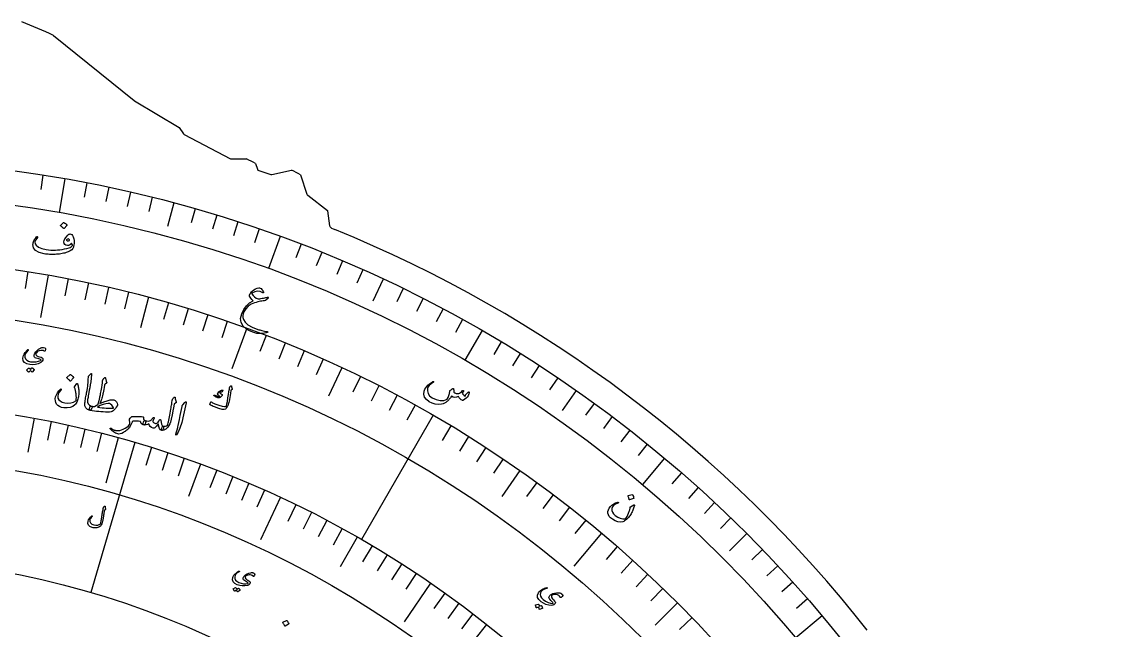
# Model space of a CAD drawing. Header units: millimetres. Extents: x -92 to 93, y -93 to 102.
# Drawn here: x 12.7 to 90.7, y 57.3 to 100.4 of the extents above; entities that cross this region are included whole.
import ezdxf

# ---------------------------------------------------------------- set-up
doc = ezdxf.new("R2010")
doc.units = ezdxf.units.MM
for name, color, linetype in [('CUT_OUTER', 1, 'Continuous'), ('ENGRAVE', 7, 'Continuous'), ('ENGRAVE_FINE', 8, 'Continuous'), ('TEXT', 5, 'Continuous')]:
    doc.layers.add(name, color=color, linetype=linetype)

msp = doc.modelspace()

# ---------------------------------------------------------------- linework, layer by layer
at = {"layer": 'CUT_OUTER'}
for points in [[(14.9202, 99.4327), (14.9229, 99.4307), (20.6472, 94.819), (20.6641, 94.8072), (23.8381, 92.9032), (23.8408, 92.9013), (23.8428, 92.8987), (24.1379, 92.4552)], [(24.1932, 92.4054), (27.4722, 90.6884)], [(27.5418, 90.6713), (28.616, 90.6713), (28.6195, 90.6711)], [(29.2567, 90.352), (29.258, 90.3487), (29.3922, 89.946)], [(29.487, 89.8511), (30.3329, 89.5689)], [(30.413, 89.5648), (31.8025, 89.8741), (31.8061, 89.8747)], [(32.4424, 89.5556), (32.4437, 89.5522), (32.9064, 88.1651)], [(32.9566, 88.0941), (34.3517, 87.0096), (34.3543, 87.0073), (34.355, 87.0038), (34.5065, 85.9414)], [(34.5491, 85.8564), (34.6351, 85.7705), (34.8732, 85.6744)]]:
    msp.add_lwpolyline(points, dxfattribs=at)
for centre, radius, start, end in [((3.6892, 76.2999), 25.715, 64.103453, 69.511296), ((24.2628, 92.5383), 0.15, 213.638888, 242.36172), ((27.5418, 90.8213), 0.15, 242.36172, 270), ((25.5221, 83.69), 7.6373, 60.726194, 66.07446), ((29.5345, 89.9934), 0.15, 198.434949, 251.548429), ((28.8773, 83.2401), 7.2523, 60.555445, 66.18118), ((30.3804, 89.7112), 0.15, 251.548429, 282.548376), ((33.0487, 88.2125), 0.15, 198.446038, 232.137814), ((34.655, 85.9626), 0.15, 188.116799, 225.055465), ((0.0021, 0.0038), 92.4957, 38.246597, 67.851907)]:
    msp.add_arc(centre, radius, start, end, dxfattribs=at)
at = {"layer": 'ENGRAVE'}
for points in [[(15.7412, 89.2728), (15.3196, 86.8816)], [(23.4619, 87.5612), (23.0131, 85.8859)], [(31.0041, 85.1831), (30.1737, 82.9014)], [(14.5365, 82.4407), (14.0065, 79.4346)], [(38.3103, 82.1568), (37.5774, 80.5849)], [(21.6664, 80.8601), (21.087, 78.6978)], [(28.6314, 78.664), (27.5873, 75.7956)], [(45.325, 78.5052), (44.1109, 76.4024)], [(35.3784, 75.8693), (34.4324, 73.8405)], [(51.9947, 74.2561), (50.9999, 72.8354)], [(13.5567, 72.2771), (13.1065, 69.877)], [(41.8563, 72.4972), (36.7688, 63.6853)], [(20.6999, 70.564), (17.5754, 59.9128)], [(19.5214, 70.8991), (18.6374, 67.6886)], [(58.2687, 69.4419), (56.7079, 67.5819)], [(25.3551, 69.0281), (24.5131, 66.7359)], [(48.0155, 68.5733), (46.7316, 66.7396)], [(31.0182, 66.6756), (29.6136, 63.6563)], [(53.8094, 64.1275), (51.8472, 61.7891)], [(64.0992, 64.0992), (62.8728, 62.8728)], [(36.4719, 63.8558), (35.2608, 61.7353)], [(41.6785, 60.586), (39.7912, 57.8425)], [(59.1937, 59.1937), (57.6108, 57.6108)], [(69.4419, 58.2687), (67.5819, 56.7079)]]:
    msp.add_lwpolyline(points, dxfattribs=at)
for radius in [90.65, 90.65, 88.2219, 83.7125, 83.7125, 80.1513, 73.5375, 73.5375, 69.6525, 62.4375, 62.4375]:
    msp.add_circle((0, 0), radius, dxfattribs=at)
at = {"layer": 'ENGRAVE_FINE'}
for points in [[(14.1808, 89.5339), (14.018, 88.5061)], [(17.2968, 88.9845), (17.0983, 87.963)], [(18.8472, 88.6691), (18.6308, 87.6512)], [(20.3918, 88.3266), (20.1577, 87.3127)], [(21.9302, 87.9573), (21.6785, 86.9476)], [(24.9865, 87.1384), (24.6997, 86.1381)], [(26.5035, 86.689), (26.1992, 85.6939)], [(28.0124, 86.2133), (27.6908, 85.2236)], [(29.5128, 85.7113), (29.174, 84.7273)], [(32.4861, 84.6291), (32.1131, 83.6576)], [(33.9581, 84.0492), (33.5683, 83.0844)], [(35.4198, 83.4438), (35.0132, 82.4859)], [(13.0955, 82.6819), (12.9045, 81.4759)], [(36.8707, 82.8129), (36.4474, 81.8622)], [(15.9731, 82.1745), (15.7401, 80.9759)], [(17.4048, 81.8832), (17.1509, 80.6889)], [(18.8312, 81.567), (18.5565, 80.3772)], [(20.2519, 81.2259), (19.9565, 80.0411)], [(39.7383, 81.4757), (39.2822, 80.5404)], [(23.0743, 80.4696), (22.7377, 79.2959)], [(41.1542, 80.7697), (40.6818, 79.8425)], [(24.4752, 80.0547), (24.1182, 78.887)], [(25.8686, 79.6153), (25.4913, 78.4541)], [(42.5576, 80.0392), (42.0691, 79.1204)], [(27.2541, 79.1517), (26.8566, 77.9972)], [(43.948, 79.2843), (43.4435, 78.3741)], [(29.9999, 78.1524), (29.5623, 77.0124)], [(31.3593, 77.6169), (30.9019, 76.4848)], [(46.6882, 77.7022), (46.1522, 76.8102)], [(32.7091, 77.0578), (32.232, 75.9338)], [(34.0489, 76.4752), (33.5523, 75.3597)], [(48.0372, 76.8756), (47.4857, 75.9931)], [(49.3715, 76.0255), (48.8048, 75.1527)], [(36.6971, 75.2403), (36.1619, 74.1429)], [(50.6908, 75.1523), (50.1089, 74.2895)], [(38.0047, 74.5884), (37.4504, 73.5005)], [(39.3006, 73.9138), (38.7274, 72.8357)], [(53.2827, 73.3374), (52.6711, 72.4955)], [(40.5846, 73.2166), (39.9927, 72.1487)], [(14.7582, 72.0414), (14.4909, 70.7365)], [(15.9557, 71.7856), (15.6667, 70.4854)], [(43.1151, 71.7556), (42.4863, 70.709)], [(54.5545, 72.3963), (53.9283, 71.5652)], [(17.149, 71.51), (16.8384, 70.2147)], [(18.3377, 71.2144), (18.0055, 69.9245)], [(44.3609, 70.9922), (43.7138, 69.9568)], [(55.8097, 71.4332), (55.169, 70.6132)], [(21.8728, 70.2093), (21.4766, 68.9376)], [(45.5931, 70.2072), (44.9281, 69.1832)], [(57.0479, 70.4483), (56.393, 69.6396)], [(23.0399, 69.835), (22.6226, 68.5701)], [(24.2007, 69.4413), (23.7624, 68.1835)], [(46.8114, 69.4008), (46.1287, 68.3886)], [(26.5026, 68.5957), (26.0226, 67.3532)], [(27.643, 68.1442), (27.1423, 66.9099)], [(59.4718, 68.4144), (58.789, 67.6291)], [(28.7759, 67.6736), (28.2547, 66.4478)], [(29.9011, 67.184), (29.3595, 65.9671)], [(49.205, 67.7248), (48.4873, 66.737)], [(60.6567, 67.3661), (59.9604, 66.5927)], [(50.3794, 66.8558), (49.6446, 65.8806)], [(61.8232, 66.2972), (61.1134, 65.5361)], [(32.1269, 66.1485), (31.545, 64.9503)], [(33.227, 65.6028), (32.6251, 64.4146)], [(51.5386, 65.9664), (50.7868, 65.0042)], [(34.318, 65.0387), (33.6964, 63.8607)], [(52.682, 65.0568), (51.9136, 64.1079)], [(62.9708, 65.2082), (62.2479, 64.4596)], [(35.3998, 64.4563), (34.7586, 63.2888)], [(37.5342, 63.2372), (36.8543, 62.0918)], [(54.9203, 63.1786), (54.1193, 62.2571)], [(38.5863, 62.6008), (37.8874, 61.4669)], [(65.2082, 62.9708), (64.4596, 62.2479)], [(39.6279, 61.9467), (38.9101, 60.8246)], [(56.0146, 62.2105), (55.1976, 61.3031)], [(66.2972, 61.8232), (65.5361, 61.1134)], [(40.6587, 61.275), (39.9223, 60.1652)], [(57.0918, 61.2234), (56.2591, 60.3305)], [(58.1516, 60.2177), (57.3034, 59.3394)], [(67.3661, 60.6567), (66.5927, 59.9604)], [(42.6869, 59.8798), (41.9137, 58.7952)], [(68.4144, 59.4718), (67.6291, 58.789)], [(43.6837, 59.1566), (42.8925, 58.085)], [(44.6686, 58.4165), (43.8595, 57.3584)], [(60.2177, 58.1516), (59.3394, 57.3034)], [(45.6412, 57.6597), (44.8145, 56.6153)]]:
    msp.add_lwpolyline(points, dxfattribs=at)
at = {"layer": 'TEXT'}
for points in [[(15.6348, 86.1647), (15.6397, 86.168), (15.6461, 86.1694), (15.6538, 86.1689), (15.6628, 86.1664), (15.7233, 86.1286), (15.779, 86.0857), (15.8297, 86.0377), (15.8756, 85.9847), (15.8796, 85.9771), (15.8807, 85.9701), (15.8789, 85.9637), (15.8741, 85.9578), (15.671, 85.7368), (15.6641, 85.732), (15.6563, 85.7319), (15.6477, 85.7366), (15.6382, 85.7462), (15.63, 85.7545), (15.617, 85.7671), (15.5991, 85.7839), (15.5764, 85.805), (15.5485, 85.8305), (15.5148, 85.8603), (15.4754, 85.8946), (15.4304, 85.9333), (15.4245, 85.9394), (15.4221, 85.945), (15.423, 85.9499), (15.4272, 85.9542)], [(16.096, 85.352), (16.1631, 85.3442), (16.2242, 85.3065), (16.2791, 85.2388), (16.3277, 85.1413), (16.3642, 85.0194), (16.3828, 84.8788), (16.3835, 84.7196), (16.3664, 84.5416), (16.356, 84.4779), (16.3403, 84.4199), (16.3193, 84.3676), (16.293, 84.3209), (16.2151, 84.2328), (16.1096, 84.1546), (15.9764, 84.0862), (15.8157, 84.0275), (15.7267, 84.0029), (15.6355, 83.9809), (15.5421, 83.9616), (15.4466, 83.945), (15.3487, 83.931), (15.2481, 83.9197), (15.145, 83.9111), (15.0392, 83.9052), (14.9335, 83.9017), (14.8305, 83.9003), (14.7303, 83.9011), (14.6328, 83.9041), (14.5379, 83.9094), (14.4454, 83.9175), (14.3552, 83.9282), (14.2674, 83.9416), (13.907, 84.0327), (13.6539, 84.173), (13.508, 84.3635), (13.4695, 84.6046), (13.4757, 84.6582), (13.4885, 84.7183), (13.5078, 84.7851), (13.5336, 84.8583), (13.5694, 84.9377), (13.6135, 85.0131), (13.666, 85.0846), (13.7268, 85.1523), (13.7355, 85.1598), (13.745, 85.1646), (13.7553, 85.1667), (13.7665, 85.1662), (13.7768, 85.163), (13.7846, 85.1573), (13.7899, 85.1491), (13.7926, 85.1383), (13.7929, 85.1268), (13.7908, 85.1166), (13.7864, 85.1075), (13.7796, 85.0998), (13.6619, 84.9389), (13.6081, 84.794), (13.6178, 84.6651), (13.6909, 84.5521), (13.8702, 84.4175), (14.1056, 84.3162), (14.3973, 84.2478), (14.7457, 84.2117), (14.9005, 84.207), (15.0569, 84.2093), (15.2149, 84.2186), (15.3745, 84.2351), (15.5356, 84.2586), (15.698, 84.2893), (15.8617, 84.3271), (16.0269, 84.3719), (16.1162, 84.4028), (16.1866, 84.441), (16.238, 84.4866), (16.2704, 84.5397), (16.2664, 84.5813), (16.2552, 84.6209), (16.2368, 84.6585), (16.2111, 84.694), (16.2077, 84.6962), (16.2027, 84.6948), (16.1962, 84.6899), (16.1882, 84.6814), (16.1263, 84.6145), (16.0623, 84.5676), (15.9962, 84.5406), (15.928, 84.5335), (15.8095, 84.554), (15.7249, 84.6055), (15.6741, 84.688), (15.6572, 84.8016), (15.6752, 84.8957), (15.7281, 85.0051), (15.8161, 85.1297), (15.9394, 85.2692), (15.9763, 85.3025), (16.0147, 85.3274), (16.0546, 85.3439), (16.096, 85.352)], [(16.045, 84.8821), (16.06, 84.8946), (16.0663, 84.9087), (16.0639, 84.9244), (16.0529, 84.9418), (16.0033, 84.9882), (15.9553, 85.0061), (15.9088, 84.9957), (15.8639, 84.957), (15.8565, 84.9439), (15.8532, 84.9318), (15.8539, 84.9206), (15.8586, 84.9103), (15.8994, 84.8725), (15.9441, 84.8552), (15.9926, 84.8584), (16.045, 84.8821)], [(29.487, 81.5381), (29.5416, 81.5335), (29.5955, 81.513), (29.6486, 81.4768), (29.7009, 81.4249), (29.726, 81.3943), (29.7484, 81.3644), (29.7682, 81.3352), (29.7853, 81.3068), (29.7998, 81.2794), (29.8118, 81.2531), (29.8213, 81.2279), (29.8283, 81.2038), (29.8308, 81.182), (29.8229, 81.172), (29.8045, 81.1739), (29.7757, 81.1876), (29.591, 81.2693), (29.4007, 81.2921), (29.205, 81.2561), (29.0043, 81.1612), (28.9967, 81.153), (28.9934, 81.1429), (28.9942, 81.1309), (28.9992, 81.1169), (29.0836, 80.9895), (29.1876, 80.8876), (29.3114, 80.8113), (29.455, 80.7604), (29.4826, 80.7561), (29.5203, 80.7562), (29.568, 80.7605), (29.6258, 80.7691), (29.7331, 80.7902), (29.8279, 80.8087), (29.9103, 80.8246), (29.9801, 80.8379), (30.0374, 80.8487), (30.0822, 80.857), (30.1144, 80.8629), (30.1341, 80.8662), (30.1598, 80.8649), (30.1698, 80.8538), (30.164, 80.833), (30.1425, 80.8024), (30.0754, 80.7263), (30.0211, 80.6712), (29.9796, 80.6371), (29.9509, 80.6242), (29.8748, 80.6175), (29.7933, 80.6073), (29.7062, 80.5934), (29.6137, 80.576), (29.5157, 80.5549), (29.4123, 80.5301), (29.3034, 80.5016), (29.1891, 80.4695), (28.949, 80.3735), (28.7432, 80.2333), (28.5717, 80.049), (28.4343, 79.8211), (28.3843, 79.6881), (28.3609, 79.5563), (28.3641, 79.4257), (28.3936, 79.2962), (28.5104, 79.0949), (28.7216, 78.9095), (29.0269, 78.7394), (29.4264, 78.5834), (29.4899, 78.564), (29.5588, 78.5444), (29.6331, 78.5244), (29.7127, 78.5042), (29.7976, 78.4839), (29.8875, 78.4637), (29.9826, 78.4437), (30.0829, 78.4239), (30.0998, 78.4195), (30.1114, 78.4139), (30.1178, 78.4072), (30.119, 78.3993), (30.0918, 78.3735), (30.0129, 78.3487), (29.8825, 78.3248), (29.7005, 78.3015), (29.5919, 78.292), (29.499, 78.2893), (29.4218, 78.2936), (29.3603, 78.3048), (29.1398, 78.3684), (28.9443, 78.4382), (28.7736, 78.5143), (28.6277, 78.5969), (28.3748, 78.8154), (28.2324, 79.069), (28.2008, 79.3586), (28.2806, 79.6842), (28.4332, 80.0017), (28.6184, 80.2637), (28.8364, 80.4699), (29.0875, 80.62), (28.9922, 80.7116), (28.9183, 80.7962), (28.8657, 80.874), (28.8347, 80.945), (28.8287, 80.9712), (28.8278, 80.998), (28.8319, 81.0251), (28.841, 81.0527), (28.8781, 81.1224), (28.9197, 81.1861), (28.9658, 81.2437), (29.0165, 81.2952), (29.1368, 81.3924), (29.2554, 81.4653), (29.3721, 81.5139), (29.487, 81.5381)], [(14.2608, 77.0418), (14.1919, 77.0798), (14.1102, 77.0958), (14.0157, 77.0899), (13.9085, 77.0619), (13.8379, 77.0294), (13.7762, 76.9864), (13.7237, 76.9331), (13.6801, 76.8694), (13.6745, 76.8561), (13.6716, 76.8417), (13.6715, 76.8263), (13.6741, 76.8098), (13.7014, 76.755), (13.7549, 76.7078), (13.8348, 76.6681), (13.941, 76.6357), (14.0459, 76.6047), (14.1198, 76.5696), (14.1627, 76.5306), (14.1745, 76.4877), (14.1614, 76.4048), (14.1316, 76.3344), (14.0853, 76.2764), (14.0226, 76.2307), (13.8348, 76.1464), (13.6419, 76.0938), (13.4438, 76.0729), (13.2403, 76.0836), (13.0252, 76.1365), (12.8735, 76.2304), (12.7849, 76.3659), (12.7596, 76.5431), (12.7719, 76.6359), (12.8019, 76.734), (12.8496, 76.8373), (12.9151, 76.9457), (12.9366, 76.9753), (12.9584, 77.0037), (12.9803, 77.0308), (13.0026, 77.0568), (13.0252, 77.0817), (13.0484, 77.1056), (13.0722, 77.1285), (13.0965, 77.1504), (13.1091, 77.1591), (13.1195, 77.1617), (13.1276, 77.1582), (13.1336, 77.1488), (13.136, 77.1379), (13.1353, 77.1275), (13.1314, 77.1177), (13.1244, 77.1084), (13.0058, 76.9741), (12.9278, 76.848), (12.8903, 76.7303), (12.8931, 76.6209), (12.9404, 76.4982), (13.024, 76.403), (13.1439, 76.3352), (13.3002, 76.2947), (13.5061, 76.2753), (13.6964, 76.2847), (13.8714, 76.323), (14.031, 76.3903), (14.041, 76.3967), (14.0457, 76.404), (14.0451, 76.4123), (14.0391, 76.4216), (14.0116, 76.4418), (13.9614, 76.4638), (13.8886, 76.4876), (13.7932, 76.513), (13.6967, 76.5429), (13.6255, 76.5792), (13.5795, 76.6221), (13.5588, 76.6716), (13.5548, 76.7261), (13.5608, 76.7815), (13.5768, 76.8377), (13.6029, 76.8947), (13.6743, 77.0033), (13.7636, 77.099), (13.8711, 77.1817), (13.9967, 77.2514), (14.0296, 77.2673), (14.0612, 77.2805), (14.0915, 77.2911), (14.1204, 77.2989), (14.1478, 77.3043), (14.1736, 77.3073), (14.1978, 77.308), (14.2204, 77.3063), (14.3056, 77.2823), (14.3517, 77.2347), (14.3588, 77.1637), (14.3269, 77.0693), (14.3115, 77.0451), (14.2954, 77.0325), (14.2785, 77.0314), (14.2608, 77.0418)], [(13.3953, 75.8512), (13.3986, 75.8535), (13.4028, 75.8545), (13.4079, 75.8542), (13.414, 75.8525), (13.4344, 75.8403), (13.4541, 75.8274), (13.4728, 75.8137), (13.4908, 75.7992), (13.508, 75.7839), (13.5245, 75.7676), (13.5404, 75.7501), (13.5557, 75.7316), (13.5584, 75.7264), (13.559, 75.7211), (13.5577, 75.716), (13.5543, 75.7109), (13.4169, 75.558), (13.4136, 75.5563), (13.4093, 75.557), (13.404, 75.5603), (13.3977, 75.5661), (13.3936, 75.5711), (13.3867, 75.5783), (13.377, 75.5875), (13.3645, 75.5988), (13.3491, 75.6124), (13.3307, 75.6284), (13.3093, 75.6468), (13.2849, 75.6677), (13.177, 75.5489), (13.1724, 75.5455), (13.1672, 75.5454), (13.1615, 75.5486), (13.1552, 75.555), (13.1497, 75.5607), (13.141, 75.5692), (13.1291, 75.5806), (13.114, 75.5949), (13.0954, 75.6121), (13.073, 75.6323), (13.0468, 75.6555), (13.0167, 75.6816), (13.0138, 75.6856), (13.0129, 75.6893), (13.0139, 75.6926), (13.0168, 75.6956), (13.1546, 75.842), (13.1579, 75.8443), (13.1621, 75.8454), (13.1672, 75.8451), (13.1732, 75.8434), (13.1908, 75.834), (13.2077, 75.8237), (13.2239, 75.8125), (13.2393, 75.8004), (13.254, 75.7876), (13.268, 75.7741), (13.2813, 75.7601), (13.2939, 75.7454)], [(16.0994, 75.3779), (16.1048, 75.3813), (16.1115, 75.3826), (16.1197, 75.3818), (16.1292, 75.3788), (16.1922, 75.3367), (16.2498, 75.2894), (16.302, 75.2367), (16.3489, 75.1789), (16.3529, 75.1707), (16.3538, 75.1633), (16.3517, 75.1565), (16.3464, 75.1503), (16.1236, 74.9224), (16.1161, 74.9175), (16.1079, 74.9177), (16.0989, 74.923), (16.0892, 74.9335), (16.0808, 74.9425), (16.0674, 74.9563), (16.049, 74.9748), (16.0256, 74.9979), (15.9968, 75.0259), (15.9621, 75.0587), (15.9215, 75.0963), (15.8749, 75.1389), (15.869, 75.1456), (15.8665, 75.1515), (15.8676, 75.1567), (15.8723, 75.1612)], [(17.5877, 75.4457), (17.597, 75.4545), (17.605, 75.4599), (17.6118, 75.462), (17.6174, 75.4607), (17.6247, 75.4542), (17.6291, 75.4388), (17.6304, 75.4146), (17.6287, 75.3815), (17.5975, 75.1164), (17.5653, 74.8721), (17.5323, 74.6485), (17.4984, 74.4455), (17.4667, 74.2727), (17.4384, 74.1177), (17.4136, 73.9806), (17.3923, 73.8614), (17.3742, 73.76), (17.3593, 73.6767), (17.3474, 73.6113), (17.3386, 73.5639), (17.3362, 73.4163), (17.3794, 73.297), (17.4682, 73.2061), (17.6027, 73.1433), (17.6395, 73.1235), (17.6588, 73.0933), (17.6605, 73.0526), (17.6448, 73.0017), (17.609, 72.924), (17.5776, 72.8699), (17.5506, 72.8395), (17.5279, 72.8326), (17.336, 72.9063), (17.2086, 73.02), (17.1456, 73.1739), (17.147, 73.3682), (17.1611, 73.458), (17.1758, 73.5479), (17.1912, 73.6378), (17.2073, 73.7278), (17.2239, 73.818), (17.2407, 73.9083), (17.2578, 73.9987), (17.2752, 74.0894), (17.3086, 74.2622), (17.3353, 74.4185), (17.3555, 74.5584), (17.3689, 74.6819), (17.3786, 74.8012), (17.3874, 74.9286), (17.3952, 75.0643), (17.402, 75.2082), (17.4044, 75.2338), (17.4103, 75.2564), (17.4197, 75.2758), (17.4326, 75.2922)], [(18.5579, 75.1691), (18.5685, 75.1759), (18.5774, 75.1798), (18.5847, 75.181), (18.5904, 75.1793), (18.5965, 75.1746), (18.6015, 75.1675), (18.6055, 75.1578), (18.6083, 75.1457), (18.6192, 75.0936), (18.6298, 75.0452), (18.6401, 75.0006), (18.6501, 74.9597), (18.6602, 74.9228), (18.6708, 74.8905), (18.6817, 74.8626), (18.693, 74.8392), (18.7009, 74.8203), (18.7006, 74.8025), (18.6923, 74.7859), (18.6758, 74.7703), (18.5841, 74.7017), (18.5714, 74.6891), (18.5612, 74.6735), (18.5536, 74.655), (18.5485, 74.6337), (18.5195, 74.4682), (18.4935, 74.3226), (18.4705, 74.1968), (18.4506, 74.0909), (18.4339, 74.0045), (18.4207, 73.9373), (18.4108, 73.8895), (18.4044, 73.8609), (18.3827, 73.7771), (18.3606, 73.698), (18.338, 73.6236), (18.315, 73.5538), (18.2918, 73.4887), (18.2686, 73.4281), (18.2454, 73.3722), (18.2222, 73.3208), (18.5013, 73.4413), (18.7392, 73.5275), (18.9356, 73.5798), (19.0901, 73.5986), (19.1563, 73.597), (19.2139, 73.5884), (19.2627, 73.5729), (19.3028, 73.5504), (19.3552, 73.5032), (19.3998, 73.4386), (19.4365, 73.3568), (19.4653, 73.2578), (19.4678, 73.2353), (19.4648, 73.2111), (19.4563, 73.1851), (19.4423, 73.1574), (19.3801, 73.0609), (19.313, 72.9712), (19.2409, 72.8884), (19.1639, 72.8123), (19.0969, 72.7679), (19.0107, 72.7368), (18.9052, 72.7189), (18.7805, 72.7141), (18.6167, 72.7194), (18.4548, 72.7274), (18.2949, 72.7379), (18.1369, 72.751), (17.9811, 72.767), (17.8276, 72.7859), (17.6766, 72.8077), (17.5279, 72.8326), (17.5126, 72.8413), (17.5008, 72.8592), (17.4926, 72.8863), (17.4879, 72.9225), (17.4866, 72.966), (17.49, 73.0069), (17.4983, 73.0453), (17.5115, 73.0812), (17.5288, 73.1111), (17.5498, 73.1314), (17.5744, 73.1421), (17.6027, 73.1433), (17.6382, 73.1368), (17.672, 73.1312), (17.7039, 73.1264), (17.734, 73.1225), (17.7622, 73.1191), (17.7883, 73.1157), (17.8124, 73.1124), (17.8344, 73.1091), (18.0727, 73.248), (18.0764, 73.2557), (18.0807, 73.2657), (18.0856, 73.2781), (18.091, 73.2929), (18.0971, 73.31), (18.1037, 73.3295), (18.111, 73.3514), (18.1188, 73.3756), (18.1269, 73.4021), (18.1351, 73.4306), (18.1433, 73.4611), (18.1516, 73.4937), (18.1601, 73.5281), (18.169, 73.564), (18.1782, 73.6013), (18.1878, 73.6402), (18.1982, 73.6843), (18.2099, 73.7372), (18.2228, 73.7989), (18.237, 73.8695), (18.2524, 73.9484), (18.2688, 74.0354), (18.2862, 74.1303), (18.3046, 74.2331), (18.345, 74.4616), (18.375, 74.6428), (18.3946, 74.7767), (18.404, 74.8632), (18.4083, 74.9193), (18.4124, 74.9617), (18.4164, 74.9905), (18.4203, 75.0055), (18.438, 75.0313), (18.4555, 75.0554), (18.4728, 75.0776), (18.4898, 75.0981), (18.5068, 75.1172), (18.5238, 75.1354), (18.5409, 75.1527), (18.5579, 75.1691)], [(44.3443, 74.135), (44.3569, 74.1445), (44.3688, 74.1496), (44.3799, 74.1502), (44.3904, 74.1464), (44.4016, 74.1377), (44.4093, 74.1272), (44.4135, 74.115), (44.4142, 74.1009), (44.4091, 74.0553), (44.3942, 74.0038), (44.3694, 73.9466), (44.3348, 73.8836), (44.2681, 73.7867), (44.1919, 73.7024), (44.1061, 73.6305), (44.011, 73.5711), (43.9836, 73.5595), (43.9576, 73.5534), (43.9329, 73.5528), (43.9096, 73.5577), (43.8369, 73.595), (43.7688, 73.6523), (43.7053, 73.7296), (43.6462, 73.8269), (43.5145, 73.7701), (43.3894, 73.7543), (43.2707, 73.7797), (43.1584, 73.8462), (43.1191, 73.7875), (43.0796, 73.7321), (43.0399, 73.6799), (42.9999, 73.6311), (42.9595, 73.5851), (42.9185, 73.5417), (42.8768, 73.5009), (42.8344, 73.4626), (42.7503, 73.398), (42.6579, 73.3469), (42.5572, 73.3093), (42.4483, 73.285), (42.2174, 73.2688), (41.9963, 73.2909), (41.7847, 73.3511), (41.5824, 73.4497), (41.3792, 73.6044), (41.2492, 73.7819), (41.1926, 73.9826), (41.2093, 74.2068), (41.2338, 74.2773), (41.2742, 74.3542), (41.3304, 74.4377), (41.4026, 74.5275), (41.4905, 74.6211), (41.5922, 74.7127), (41.7077, 74.8024), (41.8371, 74.8899), (41.8463, 74.8948), (41.8554, 74.8969), (41.8644, 74.8963), (41.8732, 74.8928), (41.881, 74.8874), (41.8869, 74.8813), (41.8908, 74.8743), (41.8929, 74.8664), (41.892, 74.8571), (41.8887, 74.8486), (41.883, 74.8411), (41.8749, 74.8343), (41.7064, 74.7158), (41.5819, 74.6104), (41.5011, 74.5184), (41.464, 74.4399), (41.4441, 74.2322), (41.4911, 74.0467), (41.6049, 73.8834), (41.7856, 73.7417), (42.0716, 73.6025), (42.3454, 73.5393), (42.6075, 73.5525), (42.8583, 73.642), (42.9253, 73.7583), (42.9776, 73.8916), (43.0153, 74.0422), (43.0382, 74.2101), (43.0391, 74.2279), (43.0424, 74.2424), (43.0481, 74.2536), (43.0563, 74.2614), (43.0906, 74.2846), (43.1229, 74.3063), (43.1535, 74.3264), (43.1821, 74.3449), (43.2087, 74.3614), (43.233, 74.3757), (43.255, 74.3877), (43.2747, 74.3974), (43.2845, 74.4006), (43.2924, 74.3996), (43.2984, 74.3944), (43.3024, 74.3851), (43.3037, 74.379), (43.3052, 74.3699), (43.3069, 74.3578), (43.3088, 74.3427), (43.3105, 74.3248), (43.3116, 74.3043), (43.3122, 74.2812), (43.3123, 74.2556), (43.3136, 74.2055), (43.3171, 74.1676), (43.323, 74.1419), (43.3311, 74.1285), (43.4024, 74.0783), (43.4849, 74.0471), (43.5787, 74.0348), (43.6837, 74.0416), (43.7308, 74.0593), (43.7904, 74.0988), (43.8625, 74.1601), (43.9469, 74.2431), (43.955, 74.251), (43.9644, 74.2561), (43.9751, 74.2585), (43.9871, 74.2582), (43.9975, 74.2564), (44.0063, 74.2526), (44.0134, 74.2469), (44.0189, 74.2393), (44.0193, 74.2148), (44.0034, 74.1786), (43.9713, 74.1306), (43.923, 74.0709), (43.9601, 74.0008), (44.0083, 73.9405), (44.0677, 73.89), (44.1383, 73.8493), (44.15, 73.8708), (44.1574, 73.8895), (44.1608, 73.9052), (44.1599, 73.9182), (44.1579, 73.9311), (44.1587, 73.9422), (44.1624, 73.9517), (44.169, 73.9595)], [(16.6382, 74.7153), (16.6546, 74.6502), (16.6694, 74.5828), (16.6828, 74.5129), (16.6946, 74.4407), (16.7044, 74.3657), (16.7116, 74.2877), (16.7163, 74.2066), (16.7183, 74.1224), (16.7176, 74.0391), (16.7131, 73.9575), (16.7048, 73.8773), (16.6927, 73.7987), (16.6768, 73.7214), (16.6571, 73.6452), (16.6335, 73.5701), (16.6061, 73.4961), (16.5712, 73.4198), (16.5317, 73.3509), (16.4875, 73.2894), (16.4387, 73.2353), (16.2888, 73.1208), (16.1093, 73.0476), (15.9002, 73.0155), (15.6613, 73.0243), (15.494, 73.0556), (15.3527, 73.1088), (15.2375, 73.1839), (15.1482, 73.2811), (15.0892, 73.3943), (15.0579, 73.519), (15.0544, 73.6552), (15.079, 73.8028), (15.1305, 73.954), (15.203, 74.0946), (15.2966, 74.2244), (15.4115, 74.3434), (15.4285, 74.3562), (15.4437, 74.3621), (15.4569, 74.3612), (15.4683, 74.3534), (15.4776, 74.3401), (15.4777, 74.3242), (15.4686, 74.3057), (15.4503, 74.2846), (15.3283, 74.1302), (15.2536, 73.9836), (15.2259, 73.8449), (15.245, 73.7143), (15.3055, 73.6002), (15.4048, 73.5069), (15.543, 73.4343), (15.72, 73.3821), (15.942, 73.3567), (16.1483, 73.3718), (16.339, 73.4275), (16.5144, 73.524), (16.5185, 73.5279), (16.5221, 73.5341), (16.5254, 73.5427), (16.5283, 73.5537), (16.5429, 73.6416), (16.5472, 73.7469), (16.5412, 73.8694), (16.5248, 74.0093), (16.5137, 74.0803), (16.5025, 74.1466), (16.491, 74.2082), (16.4794, 74.265), (16.4673, 74.3169), (16.4545, 74.3637), (16.4411, 74.4054), (16.4269, 74.442), (16.4206, 74.461), (16.4183, 74.4776), (16.4201, 74.492), (16.4259, 74.5041), (16.5879, 74.7374), (16.6011, 74.7501), (16.6139, 74.7507), (16.6262, 74.7391), (16.6382, 74.7153)], [(27.5446, 74.5604), (27.5483, 74.5328), (27.5531, 74.5061), (27.5589, 74.4805), (27.5657, 74.4559), (27.5736, 74.4322), (27.5827, 74.4094), (27.5931, 74.3876), (27.6048, 74.3666), (27.6083, 74.356), (27.6069, 74.3456), (27.6007, 74.3355), (27.5896, 74.3257), (27.5263, 74.2757), (27.5199, 74.2701), (27.5149, 74.2652), (27.5115, 74.2609), (27.5096, 74.2574), (27.4806, 74.0694), (27.4532, 73.9), (27.4272, 73.7491), (27.4029, 73.6169), (27.38, 73.5033), (27.3586, 73.4087), (27.3386, 73.333), (27.3202, 73.2762), (27.2809, 73.1707), (27.2666, 73.138), (27.2505, 73.1057), (27.2329, 73.0739), (27.2135, 73.0426), (27.1924, 73.0117), (27.1694, 72.9815), (27.1444, 72.9518), (27.1176, 72.9226), (27.034, 72.8956), (26.8789, 72.9136), (26.652, 72.9762), (26.3531, 73.0827), (26.261, 73.1195), (26.1766, 73.1558), (26.1, 73.1918), (26.031, 73.2273), (26.0255, 73.2325), (26.0222, 73.2383), (26.0214, 73.2449), (26.0229, 73.2521), (26.0327, 73.286), (26.0419, 73.3167), (26.0504, 73.3443), (26.0583, 73.3688), (26.0656, 73.3904), (26.0724, 73.4095), (26.0788, 73.426), (26.0847, 73.4398), (26.0885, 73.4475), (26.0929, 73.451), (26.098, 73.4502), (26.1037, 73.4453), (26.1487, 73.4121), (26.2098, 73.3776), (26.2868, 73.342), (26.3797, 73.3051), (26.6605, 73.2036), (26.8848, 73.1367), (27.0528, 73.1049), (27.1647, 73.1085), (27.1889, 73.1742), (27.2198, 73.2982), (27.2574, 73.4808), (27.3013, 73.722), (27.3433, 73.9641), (27.3741, 74.1476), (27.3939, 74.2724), (27.4029, 74.3384), (27.4048, 74.3567), (27.4066, 74.3738), (27.4083, 74.3897), (27.4098, 74.4044), (27.4112, 74.4178), (27.4124, 74.4298), (27.4133, 74.4403), (27.414, 74.4494), (27.4167, 74.4688), (27.4225, 74.4861), (27.4312, 74.5014), (27.443, 74.5146), (27.5148, 74.5812), (27.5203, 74.5855), (27.5253, 74.5877), (27.53, 74.588), (27.5342, 74.5863), (27.5383, 74.5816), (27.5415, 74.5757), (27.5435, 74.5686), (27.5446, 74.5604)], [(26.9403, 74.2727), (26.9442, 74.2707), (26.9472, 74.2678), (26.9492, 74.264), (26.9503, 74.2593), (26.9499, 74.2557), (26.9488, 74.2519), (26.9471, 74.2481), (26.9448, 74.2442), (26.8575, 74.1463), (26.8477, 74.1368), (26.8386, 74.13), (26.8302, 74.126), (26.8225, 74.1248), (26.7924, 74.127), (26.7654, 74.1253), (26.7417, 74.1197), (26.7211, 74.1101), (26.7153, 74.1034), (26.7164, 74.0935), (26.7243, 74.0806), (26.7392, 74.0645), (26.7498, 74.0559), (26.761, 74.0475), (26.7727, 74.0391), (26.7849, 74.0309), (26.7977, 74.0228), (26.8113, 74.0146), (26.8257, 74.0065), (26.8408, 73.9984), (26.8878, 73.9556), (26.8884, 73.9023), (26.8428, 73.8387), (26.7511, 73.7646), (26.7173, 73.7449), (26.6863, 73.7312), (26.658, 73.7236), (26.6326, 73.7219), (26.6067, 73.7256), (26.5726, 73.7356), (26.5304, 73.7519), (26.48, 73.7744), (26.4545, 73.7865), (26.4306, 73.7989), (26.4084, 73.8116), (26.3878, 73.8246), (26.3687, 73.8375), (26.3509, 73.8499), (26.3345, 73.8619), (26.3195, 73.8733), (26.3111, 73.8829), (26.306, 73.8922), (26.3041, 73.9012), (26.3056, 73.91), (26.31, 73.918), (26.3162, 73.9227), (26.3243, 73.9239), (26.3342, 73.9217), (26.3653, 73.9129), (26.4003, 73.9024), (26.4392, 73.8902), (26.4822, 73.8762), (26.5623, 73.85), (26.6259, 73.8324), (26.673, 73.8235), (26.7036, 73.8233), (26.7081, 73.8246), (26.7112, 73.8273), (26.713, 73.8314), (26.7134, 73.8369), (26.7127, 73.8406), (26.7102, 73.8448), (26.7059, 73.8492), (26.7, 73.8539), (26.6424, 73.8918), (26.6188, 73.9089), (26.5997, 73.9267), (26.5853, 73.9454), (26.5754, 73.9648), (26.5686, 73.9858), (26.5673, 74.0055), (26.5713, 74.0239), (26.5806, 74.041), (26.6643, 74.1489), (26.7521, 74.2235), (26.8442, 74.2648), (26.9403, 74.2727)], [(18.8893, 73.3204), (18.8717, 73.3243), (18.8533, 73.3269), (18.8342, 73.3284), (18.8143, 73.3287), (18.6281, 73.3055), (18.4381, 73.2549), (18.2444, 73.1769), (18.0473, 73.0714), (18.2118, 73.0466), (18.3687, 73.0261), (18.5181, 73.0099), (18.66, 72.998), (18.7946, 72.9908), (18.9218, 72.9884), (19.0416, 72.9909), (19.1542, 72.9984), (19.1649, 72.9999), (19.1713, 73.004), (19.1732, 73.0106), (19.1708, 73.0197), (19.1207, 73.1297), (19.0571, 73.2165), (18.9799, 73.2801), (18.8893, 73.3204)], [(23.376, 73.6341), (23.4169, 73.6819), (23.449, 73.7199), (23.4723, 73.7481), (23.4868, 73.7666), (23.4971, 73.778), (23.5079, 73.785), (23.5193, 73.7877), (23.5311, 73.786), (23.5432, 73.7798), (23.5518, 73.7701), (23.5569, 73.7568), (23.5585, 73.74), (23.5641, 73.6583), (23.5775, 73.582), (23.5988, 73.5111), (23.628, 73.4455), (23.6355, 73.4251), (23.6332, 73.4056), (23.6213, 73.3868), (23.5996, 73.3689), (23.4901, 73.2884), (23.4802, 73.2398), (23.4706, 73.1921), (23.4613, 73.1452), (23.4522, 73.0992), (23.4434, 73.054), (23.4348, 73.0097), (23.4265, 72.9662), (23.4185, 72.9235), (23.3437, 72.5289), (23.2769, 72.2231), (23.2184, 72.006), (23.1683, 71.8776), (23.0282, 71.6604), (22.889, 71.5113), (22.7508, 71.4304), (22.6132, 71.4175), (22.6099, 71.4185), (22.6065, 71.4196), (22.6032, 71.4207), (22.5998, 71.4217), (22.5859, 71.4471), (22.5869, 71.4947), (22.6027, 71.5646), (22.6335, 71.6569), (22.6475, 71.6902), (22.6648, 71.7121), (22.6856, 71.7228), (22.7097, 71.7221), (22.8006, 71.7122), (22.8817, 71.7206), (22.953, 71.7474), (23.0144, 71.7928), (23.0343, 71.8645), (23.0549, 71.9466), (23.0763, 72.0393), (23.0985, 72.1424), (23.1215, 72.2555), (23.1454, 72.3781), (23.1701, 72.5102), (23.1958, 72.6519), (23.222, 72.7907), (23.2451, 72.9157), (23.2651, 73.0267), (23.2821, 73.1237), (23.2964, 73.2067), (23.3086, 73.2755), (23.3186, 73.3301), (23.3265, 73.3705), (23.3532, 73.5743), (23.3582, 73.5937), (23.3636, 73.6101), (23.3696, 73.6236), (23.376, 73.6341)], [(24.2436, 73.3905), (24.2972, 73.4419), (24.331, 73.4551), (24.3449, 73.4299), (24.3389, 73.3664), (24.1433, 72.5147), (24.021, 71.9926), (23.8963, 71.5846), (23.7699, 71.2903), (23.6422, 71.1097), (23.6256, 71.0969), (23.6129, 71.0914), (23.6039, 71.0929), (23.5987, 71.1017), (23.5961, 71.1135), (23.5962, 71.1278), (23.599, 71.1444), (23.6043, 71.1634), (23.6528, 71.3094), (23.6974, 71.4664), (23.7382, 71.6346), (23.7751, 71.8138), (23.7856, 71.8604), (23.8126, 71.9865), (23.856, 72.1924), (23.9157, 72.4779), (24.0415, 73.1131), (24.0505, 73.1461), (24.062, 73.1755), (24.0762, 73.2012), (24.093, 73.2233)], [(21.3413, 71.8078), (21.2891, 71.8259), (21.2437, 71.8469), (21.2052, 71.8711), (21.1735, 71.8982), (21.1599, 71.9124), (21.1478, 71.928), (21.1373, 71.9449), (21.1284, 71.9633), (21.1204, 71.9827), (21.1129, 72.003), (21.1059, 72.024), (21.0993, 72.0458), (20.9517, 72.0658), (20.8145, 72.0769), (20.6878, 72.0792), (20.5714, 72.0728), (20.5456, 72.0665), (20.5248, 72.0538), (20.509, 72.0345), (20.4983, 72.0087), (20.4586, 71.9016), (20.4151, 71.8063), (20.3676, 71.7226), (20.3163, 71.6507), (20.2703, 71.5961), (20.2219, 71.5436), (20.1713, 71.4931), (20.1183, 71.4446), (20.0631, 71.3984), (20.0057, 71.3546), (19.9461, 71.3132), (19.8843, 71.2742), (19.7679, 71.2115), (19.6624, 71.1728), (19.5678, 71.1581), (19.4838, 71.1675), (19.4079, 71.1931), (19.3307, 71.2286), (19.252, 71.2741), (19.1719, 71.3294), (19.1335, 71.3596), (19.0987, 71.3881), (19.0675, 71.415), (19.0398, 71.4401), (19.0155, 71.4635), (18.9942, 71.4849), (18.976, 71.5043), (18.9608, 71.5217), (18.9525, 71.5354), (18.9491, 71.5487), (18.9505, 71.5617), (18.9568, 71.5743), (18.9664, 71.5834), (18.9779, 71.5861), (18.9913, 71.5823), (19.0066, 71.5721), (19.0659, 71.5303), (19.1206, 71.4967), (19.1706, 71.4711), (19.2161, 71.4536), (19.24, 71.4458), (19.2656, 71.4384), (19.2929, 71.4315), (19.3218, 71.4251), (19.3525, 71.4191), (19.3849, 71.4135), (19.419, 71.4084), (19.4548, 71.4037), (19.5333, 71.4043), (19.6293, 71.4222), (19.7428, 71.4572), (19.8739, 71.5093), (20.0079, 71.5766), (20.13, 71.6571), (20.2403, 71.751), (20.3387, 71.8584), (20.3427, 71.8628), (20.345, 71.8677), (20.3456, 71.873), (20.3445, 71.8789), (20.3444, 71.9509), (20.338, 72.0172), (20.3255, 72.078), (20.3067, 72.1331), (20.3062, 72.1655), (20.3281, 72.2156), (20.3724, 72.2833), (20.4391, 72.3687), (20.4561, 72.3842), (20.4751, 72.3954), (20.4962, 72.4024), (20.5192, 72.4051), (20.6168, 72.4081), (20.7128, 72.41), (20.8071, 72.4109), (20.8999, 72.4107), (20.9914, 72.4092), (21.082, 72.406), (21.1717, 72.4011), (21.2605, 72.3945), (21.2811, 72.3907), (21.2957, 72.3823), (21.3043, 72.3691), (21.3069, 72.3512), (21.3031, 72.3135), (21.3038, 72.2781), (21.3088, 72.2452), (21.3183, 72.2146), (21.3345, 72.1876), (21.3589, 72.1619), (21.3916, 72.1374), (21.4324, 72.1142), (21.4512, 72.0986), (21.4635, 72.0762), (21.4691, 72.047), (21.468, 72.0109), (21.4615, 71.9721), (21.4507, 71.9346), (21.4358, 71.8983), (21.4166, 71.8632), (21.3963, 71.8352), (21.377, 71.8167), (21.3587, 71.8075), (21.3413, 71.8078)], [(21.4256, 72.1162), (21.5449, 72.088), (21.6488, 72.0791), (21.7374, 72.0896), (21.8106, 72.1194), (21.8486, 72.1485), (21.8886, 72.1876), (21.9309, 72.2367), (21.9752, 72.2958), (21.9902, 72.3128), (22.0045, 72.3249), (22.0183, 72.3321), (22.0315, 72.3343), (22.0469, 72.3329), (22.0592, 72.3278), (22.0686, 72.3189), (22.0749, 72.3062), (22.0786, 72.2894), (22.0775, 72.2721), (22.0716, 72.2544), (22.061, 72.2363), (22.0283, 72.1913), (22.0039, 72.1525), (21.988, 72.12), (21.9805, 72.0938), (21.9806, 72.0531), (21.9955, 72.0158), (22.0254, 71.9819), (22.0701, 71.9513), (22.1228, 71.9272), (22.1699, 71.915), (22.2115, 71.9147), (22.2475, 71.9263), (22.2917, 71.9584), (22.3401, 72.0101), (22.3928, 72.0813), (22.4499, 72.1721), (22.4576, 72.1827), (22.4689, 72.1885), (22.4839, 72.1894), (22.5024, 72.1855), (22.5188, 72.1785), (22.5308, 72.1692), (22.5383, 72.1576), (22.5414, 72.1436), (22.5597, 71.9851), (22.5943, 71.8619), (22.6454, 71.7739), (22.7131, 71.7211), (22.728, 71.7075), (22.7368, 71.6819), (22.7395, 71.6443), (22.736, 71.5946), (22.729, 71.5566), (22.7182, 71.5211), (22.7036, 71.4883), (22.6852, 71.458), (22.6677, 71.4358), (22.6505, 71.4215), (22.6335, 71.415), (22.6166, 71.4164), (22.5154, 71.4714), (22.4398, 71.5643), (22.3897, 71.6951), (22.3651, 71.8638), (22.3639, 71.8726), (22.3606, 71.8764), (22.3554, 71.8752), (22.3482, 71.8691), (22.2889, 71.7846), (22.2349, 71.7156), (22.1862, 71.6621), (22.1429, 71.6242), (22.1048, 71.6013), (22.0662, 71.5875), (22.0272, 71.5825), (21.9877, 71.5866), (21.8793, 71.6279), (21.7929, 71.6897), (21.7282, 71.7722), (21.6852, 71.8753), (21.5882, 71.8327), (21.4974, 71.8076), (21.4129, 71.7999), (21.3346, 71.8098), (21.3168, 71.8202), (21.3039, 71.8393), (21.2958, 71.8672), (21.2926, 71.9037), (21.3, 72.0117), (21.3246, 72.0831), (21.3664, 72.118), (21.4256, 72.1162)], [(56.1281, 66.0921), (56.1131, 66.0308), (56.0958, 65.9682), (56.0763, 65.9042), (56.0544, 65.8389), (56.0297, 65.7722), (56.0014, 65.704), (55.9697, 65.6345), (55.9345, 65.5634), (55.8974, 65.4945), (55.8579, 65.4284), (55.8158, 65.3653), (55.7713, 65.3051), (55.7242, 65.2477), (55.6744, 65.1929), (55.6218, 65.1407), (55.5666, 65.091), (55.504, 65.0428), (55.4409, 65.0028), (55.3771, 64.9709), (55.3128, 64.9473), (55.1376, 64.9178), (54.9558, 64.9358), (54.7674, 65.0011), (54.5721, 65.1137), (54.4464, 65.2136), (54.3522, 65.3202), (54.2892, 65.4336), (54.2577, 65.5539), (54.2584, 65.6742), (54.2873, 65.7917), (54.3445, 65.9064), (54.4301, 66.0183), (54.5396, 66.1213), (54.6619, 66.2062), (54.797, 66.2728), (54.945, 66.3212), (54.9647, 66.3243), (54.9799, 66.3226), (54.9905, 66.316), (54.9965, 66.3045), (54.9984, 66.2893), (54.9915, 66.2761), (54.9758, 66.2647), (54.9513, 66.2552), (54.7818, 66.1805), (54.655, 66.0916), (54.5708, 65.9885), (54.5292, 65.8715), (54.5292, 65.7499), (54.5708, 65.6285), (54.6538, 65.5071), (54.7783, 65.3856), (54.9521, 65.2667), (55.1305, 65.1885), (55.3139, 65.1511), (55.5024, 65.1545), (55.5075, 65.156), (55.5133, 65.1596), (55.5198, 65.1653), (55.527, 65.1731), (55.5777, 65.24), (55.6274, 65.3257), (55.6762, 65.4304), (55.7239, 65.5541), (55.7458, 65.6181), (55.7655, 65.6782), (55.783, 65.7345), (55.7983, 65.7868), (55.811, 65.8353), (55.821, 65.8799), (55.8281, 65.9205), (55.8324, 65.9572), (55.8354, 65.9757), (55.8408, 65.9906), (55.8486, 66.0018), (55.8588, 66.0093), (56.0959, 66.1325), (56.1125, 66.1374), (56.1234, 66.1323), (56.1286, 66.1172), (56.1281, 66.0921)], [(55.9721, 66.8793), (55.978, 66.8798), (55.9842, 66.8779), (55.9906, 66.8736), (55.9972, 66.867), (56.0309, 66.8044), (56.0578, 66.7398), (56.078, 66.6731), (56.0915, 66.6045), (56.0912, 66.596), (56.0887, 66.5894), (56.0839, 66.5846), (56.0769, 66.5819), (55.7916, 66.4898), (55.7832, 66.489), (55.7764, 66.4928), (55.7713, 66.5012), (55.7678, 66.5141), (55.7649, 66.5254), (55.7598, 66.5427), (55.7527, 66.5661), (55.7435, 66.5956), (55.7318, 66.6315), (55.7175, 66.674), (55.7003, 66.7231), (55.6804, 66.7789), (55.6785, 66.7871), (55.6791, 66.7931), (55.6823, 66.7969), (55.6881, 66.7986)], [(18.5408, 66.0449), (18.5461, 66.05), (18.5519, 66.0531), (18.5583, 66.0542), (18.5652, 66.0532), (18.5715, 66.0502), (18.5762, 66.0452), (18.5792, 66.0383), (18.5805, 66.0294), (18.5866, 65.9779), (18.5957, 65.9323), (18.6078, 65.8927), (18.6229, 65.859), (18.6269, 65.8473), (18.6256, 65.8354), (18.619, 65.8234), (18.6072, 65.8113), (18.6003, 65.8058), (18.5937, 65.8005), (18.5874, 65.7953), (18.5815, 65.7904), (18.5759, 65.7857), (18.5707, 65.7815), (18.5659, 65.7777), (18.5616, 65.7743), (18.554, 65.768), (18.5476, 65.7598), (18.5422, 65.7496), (18.538, 65.7375), (18.5306, 65.7021), (18.5231, 65.6633), (18.5155, 65.6212), (18.5077, 65.5757), (18.4997, 65.5269), (18.4913, 65.4748), (18.4825, 65.4195), (18.4733, 65.3608), (18.4649, 65.3021), (18.4567, 65.2469), (18.4484, 65.1955), (18.4403, 65.1477), (18.4323, 65.1033), (18.4246, 65.0623), (18.4171, 65.0246), (18.4098, 64.9902), (18.3842, 64.8896), (18.3492, 64.7973), (18.305, 64.7134), (18.2516, 64.6377), (18.2088, 64.5965), (18.1513, 64.5634), (18.0792, 64.5385), (17.9925, 64.5217), (17.9013, 64.5131), (17.8177, 64.5122), (17.7417, 64.5192), (17.6732, 64.5341), (17.5106, 64.6036), (17.4068, 64.7006), (17.3618, 64.8254), (17.3757, 64.9781), (17.4137, 65.0846), (17.4707, 65.1835), (17.5469, 65.2748), (17.6424, 65.3585), (17.6492, 65.363), (17.6556, 65.3652), (17.6617, 65.365), (17.6674, 65.3626), (17.6731, 65.3585), (17.677, 65.354), (17.6793, 65.3492), (17.6798, 65.3441), (17.6792, 65.3368), (17.6771, 65.3302), (17.6736, 65.3242), (17.6687, 65.3189), (17.5979, 65.2414), (17.5453, 65.1732), (17.5107, 65.1145), (17.4941, 65.0653), (17.4987, 64.9485), (17.5509, 64.8537), (17.6506, 64.7807), (17.7979, 64.7295), (17.9371, 64.7069), (18.0615, 64.709), (18.171, 64.736), (18.2658, 64.7878), (18.2742, 64.8234), (18.283, 64.8651), (18.2924, 64.9132), (18.3023, 64.9674), (18.3127, 65.028), (18.3234, 65.0952), (18.3344, 65.1689), (18.3457, 65.2492), (18.3583, 65.3318), (18.371, 65.4129), (18.3838, 65.4927), (18.3968, 65.5711), (18.41, 65.6481), (18.4237, 65.7236), (18.4377, 65.7976), (18.4521, 65.8702), (18.4631, 65.9408), (18.4657, 65.9485), (18.4688, 65.9555), (18.4727, 65.9617), (18.4771, 65.9673)], [(29.0809, 61.0756), (29.0293, 61.1251), (28.9613, 61.1584), (28.8768, 61.1753), (28.7761, 61.1759), (28.7064, 61.1639), (28.6422, 61.1407), (28.5835, 61.1062), (28.5303, 61.0604), (28.5223, 61.0501), (28.5164, 61.0381), (28.5127, 61.0246), (28.5111, 61.0095), (28.5222, 60.955), (28.5581, 60.901), (28.6189, 60.8473), (28.7046, 60.794), (28.7895, 60.7421), (28.8461, 60.694), (28.8746, 60.6496), (28.8749, 60.6092), (28.8439, 60.5395), (28.8012, 60.4846), (28.7469, 60.4445), (28.6811, 60.4191), (28.4964, 60.3891), (28.3148, 60.3882), (28.136, 60.4162), (27.9599, 60.4733), (27.7835, 60.5701), (27.6722, 60.6882), (27.6262, 60.8279), (27.6455, 60.9894), (27.678, 61.0681), (27.7273, 61.1473), (27.7934, 61.2268), (27.8763, 61.3067), (27.9021, 61.3277), (27.9279, 61.3475), (27.9535, 61.3662), (27.9791, 61.3838), (28.0048, 61.4004), (28.0308, 61.4159), (28.0571, 61.4305), (28.0836, 61.444), (28.0967, 61.4487), (28.1064, 61.4486), (28.1128, 61.4436), (28.1158, 61.4339), (28.1153, 61.4238), (28.1122, 61.4149), (28.1065, 61.4071), (28.0982, 61.4006), (27.9626, 61.3104), (27.8646, 61.218), (27.8041, 61.1233), (27.7809, 61.0266), (27.7937, 60.9077), (27.8448, 60.8045), (27.9342, 60.7169), (28.0619, 60.6448), (28.2382, 60.5795), (28.4075, 60.5431), (28.57, 60.5357), (28.726, 60.5573), (28.7363, 60.5606), (28.7422, 60.5659), (28.7435, 60.5733), (28.7404, 60.5829), (28.721, 60.6071), (28.6822, 60.6382), (28.6238, 60.6762), (28.546, 60.7209), (28.4683, 60.7698), (28.4143, 60.8184), (28.384, 60.8668), (28.3774, 60.9151), (28.3866, 60.964), (28.4049, 61.0112), (28.4322, 61.0568), (28.4685, 61.1008), (28.5566, 61.1794), (28.6575, 61.2425), (28.7713, 61.2899), (28.898, 61.3216), (28.9307, 61.3279), (28.9616, 61.3321), (28.9906, 61.3342), (29.0179, 61.3344), (29.0432, 61.3326), (29.0666, 61.3292), (29.088, 61.3241), (29.1075, 61.3173), (29.1767, 61.2762), (29.206, 61.2236), (29.1955, 61.1596), (29.1453, 61.0842), (29.1262, 61.0665), (29.109, 61.0592), (29.0939, 61.0622), (29.0809, 61.0756)], [(28.0414, 60.2329), (28.0448, 60.2342), (28.0488, 60.2341), (28.0532, 60.2326), (28.0581, 60.2297), (28.0732, 60.2142), (28.0874, 60.1982), (28.1007, 60.1818), (28.113, 60.1649), (28.1245, 60.1475), (28.1352, 60.1292), (28.1451, 60.1102), (28.1542, 60.0903), (28.1552, 60.0851), (28.1546, 60.0803), (28.1522, 60.0761), (28.148, 60.0724), (27.9916, 59.9704), (27.9882, 59.9696), (27.9846, 59.9713), (27.9808, 59.9754), (27.9766, 59.982), (27.9742, 59.9873), (27.9698, 59.9952), (27.9634, 60.0056), (27.9552, 60.0185), (27.9448, 60.034), (27.9325, 60.0523), (27.918, 60.0735), (27.9014, 60.0976), (27.7789, 60.0185), (27.7741, 60.0166), (27.7695, 60.0177), (27.7652, 60.0219), (27.7612, 60.029), (27.7577, 60.0352), (27.7521, 60.0447), (27.7443, 60.0575), (27.7344, 60.0736), (27.7221, 60.0931), (27.7072, 60.1161), (27.6896, 60.1426), (27.6694, 60.1726), (27.6678, 60.1768), (27.6678, 60.1802), (27.6695, 60.1829), (27.6727, 60.1848), (27.828, 60.2812), (27.8314, 60.2825), (27.8353, 60.2824), (27.8397, 60.2809), (27.8447, 60.2781), (27.8579, 60.2657), (27.8703, 60.2527), (27.8819, 60.2391), (27.8925, 60.2249), (27.9024, 60.2101), (27.9116, 60.195), (27.92, 60.1796), (27.9276, 60.1637)], [(50.8712, 59.5898), (50.8305, 59.6571), (50.7677, 59.7119), (50.6829, 59.7539), (50.576, 59.7833), (50.4986, 59.7905), (50.4238, 59.7841), (50.3516, 59.7642), (50.282, 59.7308), (50.2705, 59.7221), (50.2609, 59.7111), (50.253, 59.6978), (50.247, 59.6822), (50.2432, 59.6211), (50.266, 59.5535), (50.3153, 59.4791), (50.3911, 59.398), (50.4665, 59.3186), (50.513, 59.2513), (50.5306, 59.1961), (50.5193, 59.153), (50.4665, 59.0879), (50.4055, 59.0417), (50.3364, 59.0146), (50.2592, 59.0064), (50.0544, 59.0273), (49.8611, 59.0782), (49.6791, 59.1591), (49.5082, 59.2702), (49.3484, 59.4235), (49.264, 59.5807), (49.255, 59.7423), (49.3217, 59.9084), (49.3788, 59.9827), (49.4538, 60.0527), (49.5467, 60.1182), (49.6577, 60.1793), (49.6911, 60.1942), (49.7241, 60.2079), (49.7567, 60.2205), (49.7889, 60.2319), (49.821, 60.2421), (49.853, 60.2512), (49.8851, 60.2591), (49.9171, 60.2659), (49.9323, 60.2672), (49.9426, 60.2642), (49.948, 60.2572), (49.9484, 60.246), (49.945, 60.2354), (49.9392, 60.2268), (49.931, 60.2202), (49.9203, 60.2156), (49.7504, 60.1587), (49.6198, 60.0884), (49.5285, 60.0052), (49.4762, 59.9091), (49.4558, 59.7791), (49.4806, 59.6549), (49.5506, 59.5363), (49.6657, 59.4231), (49.8343, 59.3033), (50.0038, 59.2163), (50.1745, 59.162), (50.3464, 59.1405), (50.3582, 59.1409), (50.366, 59.1449), (50.3695, 59.1524), (50.369, 59.1635), (50.3553, 59.1947), (50.3229, 59.2389), (50.2717, 59.2959), (50.2017, 59.3656), (50.1332, 59.4397), (50.0897, 59.5068), (50.0713, 59.5669), (50.078, 59.6201), (50.1018, 59.6694), (50.1347, 59.7143), (50.1767, 59.755), (50.2279, 59.7913), (50.3439, 59.8497), (50.4691, 59.8878), (50.6036, 59.9058), (50.7472, 59.9033), (50.7837, 59.9006), (50.8177, 59.8963), (50.8491, 59.8903), (50.8781, 59.8827), (50.9045, 59.8736), (50.9283, 59.8633), (50.9497, 59.8518), (50.9684, 59.839), (51.0302, 59.7756), (51.0463, 59.7114), (51.0169, 59.6463), (50.9421, 59.5806), (50.9167, 59.5673), (50.8964, 59.5644), (50.8813, 59.5719), (50.8712, 59.5898)], [(49.5263, 58.9914), (49.5303, 58.9918), (49.5344, 58.9905), (49.5387, 58.9877), (49.5431, 58.9833), (49.5547, 58.9624), (49.5652, 58.9414), (49.5747, 58.9201), (49.583, 58.8987), (49.5902, 58.8768), (49.5963, 58.8544), (49.6014, 58.8313), (49.6054, 58.8077), (49.6051, 58.8018), (49.603, 58.7969), (49.5993, 58.7931), (49.5938, 58.7904), (49.3984, 58.7267), (49.3946, 58.7269), (49.3913, 58.7297), (49.3883, 58.7352), (49.3858, 58.7433), (49.3847, 58.7497), (49.3823, 58.7594), (49.3785, 58.7722), (49.3734, 58.7882), (49.3669, 58.8077), (49.359, 58.8307), (49.3496, 58.8574), (49.3389, 58.8877), (49.1861, 58.8388), (49.1804, 58.8381), (49.1758, 58.8406), (49.1725, 58.8462), (49.1703, 58.855), (49.1683, 58.8626), (49.1651, 58.8743), (49.1605, 58.8901), (49.1545, 58.9101), (49.147, 58.9343), (49.1377, 58.963), (49.1265, 58.9962), (49.1136, 59.0338), (49.1131, 59.0387), (49.1141, 59.0424), (49.1167, 59.0448), (49.1207, 59.0459), (49.3132, 59.1038), (49.3172, 59.1042), (49.3214, 59.103), (49.3256, 59.1001), (49.3301, 59.0957), (49.3406, 59.0788), (49.3501, 59.0614), (49.3585, 59.0436), (49.3658, 59.0255), (49.3721, 59.007), (49.3775, 58.9883), (49.382, 58.9695), (49.3856, 58.9505)], [(31.4481, 57.9387), (31.4534, 57.9403), (31.4595, 57.9397), (31.4662, 57.9369), (31.4735, 57.932), (31.5163, 57.8807), (31.5532, 57.8262), (31.5842, 57.7687), (31.6094, 57.708), (31.6108, 57.7001), (31.6097, 57.6936), (31.6062, 57.6884), (31.6002, 57.6845), (31.3548, 57.5472), (31.3472, 57.5449), (31.3403, 57.5471), (31.334, 57.5539), (31.3284, 57.5651), (31.3236, 57.5749), (31.3157, 57.5899), (31.3047, 57.6101), (31.2907, 57.6355), (31.2733, 57.6664), (31.2522, 57.7028), (31.2272, 57.7448), (31.1985, 57.7924), (31.1951, 57.7995), (31.1945, 57.8052), (31.1967, 57.8093), (31.2018, 57.812)]]:
    msp.add_lwpolyline(points, close=True, dxfattribs=at)

doc.saveas('drawing.dxf')
